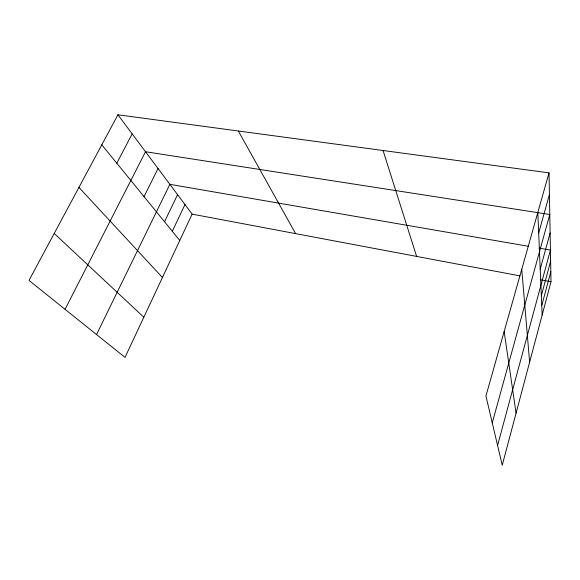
<?xml version="1.0" encoding="UTF-8"?>
<svg xmlns="http://www.w3.org/2000/svg" width="580" height="580" viewBox="0 0 580 580"><rect width="100%" height="100%" fill="white"/><g stroke="black" fill="none" stroke-linecap="round" stroke-linejoin="round"><path stroke-width="0.87" d="M541.756 305.573L550.819 271.687M549.021 172.869L551 281.728L502.236 465.218L485.931 395.973L549.021 172.869L117.928 114.782L29 280.408L125.019 357.381L192.111 214.129L117.928 114.782M541.343 295.684L550.623 261.145M497.582 445.447L550.427 250.089L539.11 248.131M540.219 269.192L550.115 232.964M492.26 422.863L549.775 214.499L145.522 151.728L65.069 309.321M538.682 232.971L549.412 194.525M172.303 231.289L184.984 204.581M164.531 221.756L177.574 194.655M96.534 334.551L169.86 184.331L528.663 246.326M144.036 196.635L158.057 168.526M116.797 163.234L132.168 133.85M192.111 214.129L519.941 275.877M540.357 279.727L551 281.728M54.208 233.457L143.826 317.224M78.931 187.412L162.429 277.501M101.79 144.833L179.778 240.454M238.337 131.007L295.604 233.624M383.061 150.503L416.607 256.418M504.15 331.55L516.07 413.163M521.753 269.287L529.627 362.152M537.812 212.498L542.162 314.998"/></g></svg>
